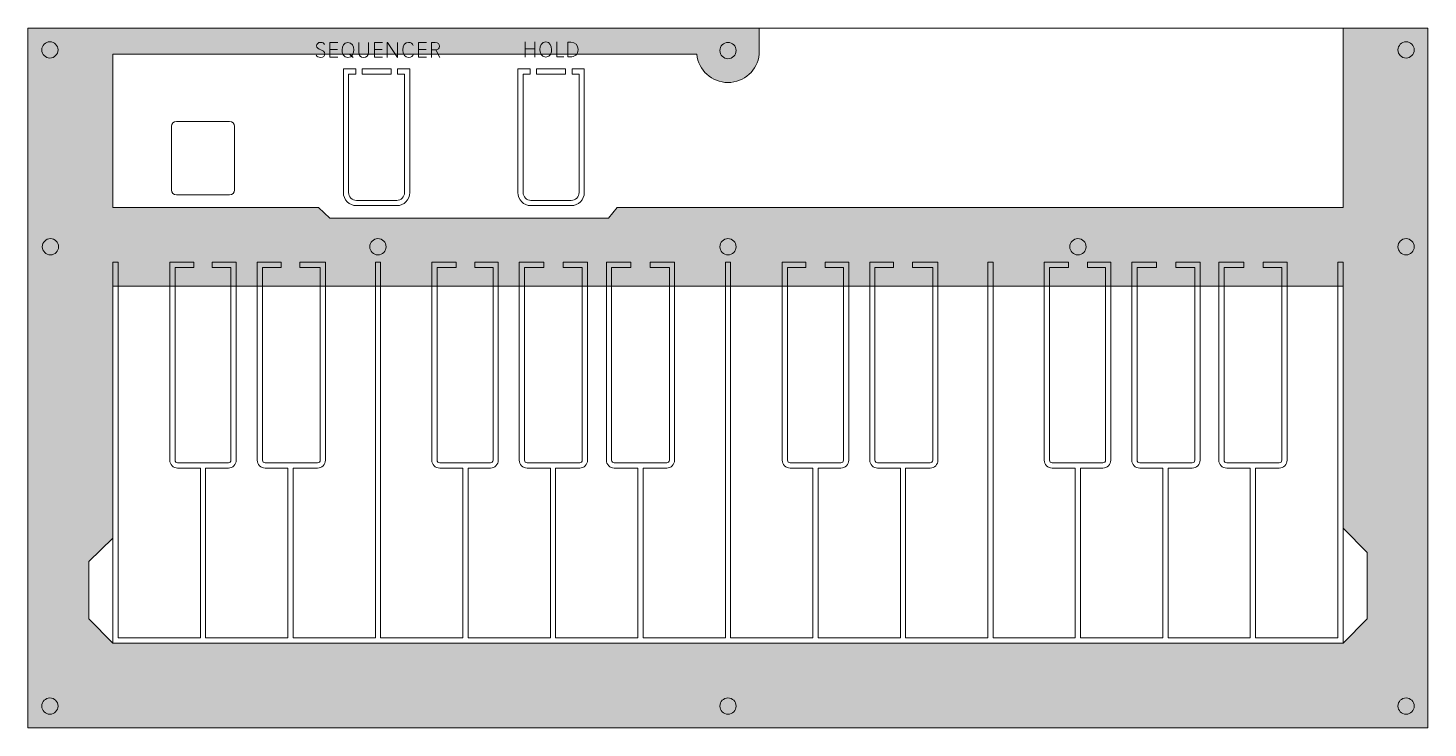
# Model space of a CAD drawing. Header units: millimetres. Extents: x 0 to 267, y 0 to 133.
import ezdxf

# ---------------------------------------------------------------- set-up
doc = ezdxf.new("R2010")
doc.units = ezdxf.units.MM
doc.header["$MEASUREMENT"] = 0
doc.layers.add('acrylic', color=7, linetype='Continuous', lineweight=0)
doc.layers.add('MDF', color=7, linetype='Continuous', lineweight=0)

msp = doc.modelspace()

# ---------------------------------------------------------------- hatches: boundary and pattern name
at = {"layer": 'MDF', "transparency": 33554687}
h = msp.add_hatch(color=4, dxfattribs=at)
h.dxf.hatch_style = 2
edge = h.paths.add_edge_path()
edge.add_spline(control_points=[(16.17, 16.17), (16.17, 16.17), (11.57, 20.76), (11.57, 20.76), (11.57, 20.76), (11.57, 31.69), (11.57, 31.69), (11.57, 31.69), (16.17, 36.14), (16.17, 36.14), (16.17, 36.14), (16.17, 34.92), (16.17, 34.92), (16.17, 34.92), (16.17, 84.16), (16.17, 84.16), (16.17, 84.16), (250.49, 84.16), (250.49, 84.16), (250.49, 84.16), (250.49, 38.05), (250.49, 38.05), (250.49, 38.05), (255.08, 33.45), (255.08, 33.45), (255.08, 33.45), (255.08, 20.76), (255.08, 20.76), (255.08, 20.76), (250.49, 16.17), (250.49, 16.17), (250.49, 16.17), (16.17, 16.17), (16.17, 16.17)], knot_values=[0, 0, 0, 0, 1, 1, 1, 2, 2, 2, 3, 3, 3, 4, 4, 4, 5, 5, 5, 6, 6, 6, 7, 7, 7, 8, 8, 8, 9, 9, 9, 10, 10, 10, 11, 11, 11, 11], degree=3, periodic=0)
edge = h.paths.add_edge_path()
edge.add_spline(control_points=[(250.49, 133.33), (250.49, 133.33), (250.49, 133.31), (250.49, 133.31), (250.49, 133.31), (250.49, 133.31), (250.49, 133.31), (250.49, 133.31), (250.49, 128.31), (250.49, 128.31), (250.49, 128.31), (250.49, 128.31), (250.49, 128.31), (250.49, 128.31), (250.49, 99.16), (250.49, 99.16), (250.49, 99.16), (112.24, 99.16), (112.24, 99.16), (112.24, 99.16), (110.58, 97.13), (110.58, 97.13), (110.58, 97.13), (57.51, 97.13), (57.51, 97.13), (57.51, 97.13), (55.35, 99.16), (55.35, 99.16), (55.35, 99.16), (16.17, 99.16), (16.17, 99.16), (16.17, 99.16), (16.17, 128.33), (16.17, 128.33), (16.17, 128.33), (127.39, 128.33), (127.39, 128.33), (127.68, 125.31), (130.23, 122.95), (133.33, 122.95), (136.42, 122.95), (138.97, 125.31), (139.26, 128.33), (139.26, 128.33), (139.27, 128.33), (139.27, 128.33), (139.27, 128.33), (139.27, 133.33), (139.27, 133.33), (139.27, 133.33), (16.17, 133.33), (16.17, 133.33), (16.17, 133.33), (0, 133.33), (0, 133.33), (0, 133.33), (0, 128.33), (0, 128.33), (0, 128.33), (0, 99.16), (0, 99.16), (0, 99.16), (0, 84.16), (0, 84.16), (0, 84.16), (0, 16.17), (0, 16.17), (0, 16.17), (0, 0), (0, 0), (0, 0), (266.66, 0), (266.66, 0), (266.66, 0), (266.66, 16.17), (266.66, 16.17), (266.66, 16.17), (266.66, 16.17), (266.66, 16.17), (266.66, 16.17), (266.66, 133.33), (266.66, 133.33), (266.66, 133.33), (250.49, 133.33), (250.49, 133.33)], knot_values=[0, 0, 0, 0, 1, 1, 1, 2, 2, 2, 3, 3, 3, 4, 4, 4, 5, 5, 5, 6, 6, 6, 7, 7, 7, 8, 8, 8, 9, 9, 9, 10, 10, 10, 11, 11, 11, 12, 12, 12, 13, 13, 13, 14, 14, 14, 15, 15, 15, 16, 16, 16, 17, 17, 17, 18, 18, 18, 19, 19, 19, 20, 20, 20, 21, 21, 21, 22, 22, 22, 23, 23, 23, 24, 24, 24, 25, 25, 25, 26, 26, 26, 27, 27, 27, 28, 28, 28, 28], degree=3, periodic=0)

# ---------------------------------------------------------------- linework, layer by layer
at = {"layer": 'acrylic', "color": 7, "lineweight": 15}
for p, q in [((94.71, 127.79), (94.71, 130.67)), ((96.52, 127.79), (96.52, 130.67)), ((57.51, 129.23), (58.96, 129.23)), ((61.95, 127.72), (61.23, 128.34)), ((65.98, 129.23), (67.43, 129.23)), ((74.39, 129.23), (75.84, 129.23)), ((76.85, 127.72), (76.85, 130.56)), ((78.45, 127.72), (77.7, 129.18)), ((94.71, 129.34), (96.52, 129.34)), ((102.8, 127.83), (102.8, 130.63))]:
    msp.add_line(p, q, dxfattribs=at)
at = {"layer": 'acrylic', "color": 7, "lineweight": 9}
for points in [[(266.66, 133.33), (0, 133.33), (0, 0), (266.66, 0)], [(69.19, 124.57), (63.62, 124.57), (63.62, 125.57), (69.19, 125.57)], [(102.41, 124.57), (96.84, 124.57), (96.84, 125.57), (102.41, 125.57)]]:
    msp.add_lwpolyline(points, close=True, dxfattribs=at)
at = {"layer": 'acrylic', "color": 7, "lineweight": 15}
for points in [[(102.08, 127.83), (100.73, 127.83), (100.73, 130.67)], [(59.04, 127.76), (57.51, 127.76), (57.51, 130.56), (59.04, 130.56)], [(67.51, 127.76), (65.98, 127.76), (65.98, 130.56), (67.51, 130.56)], [(68.44, 127.72), (68.44, 130.58), (68.45, 130.58), (70.37, 127.74), (70.38, 127.74), (70.38, 130.6)], [(75.91, 127.76), (74.39, 127.76), (74.39, 130.56), (75.91, 130.56)]]:
    msp.add_lwpolyline(points, dxfattribs=at)
at = {"layer": 'acrylic', "color": 7, "lineweight": 9}
for centre in [(4.17, 129.16), (262.49, 129.16), (133.33, 129.04), (4.28, 91.66), (66.66, 91.66), (133.33, 91.66), (199.99, 91.66), (262.49, 91.66), (4.17, 4.17), (133.33, 4.17), (262.49, 4.17)]:
    msp.add_circle(centre, 1.55, dxfattribs=at)
at = {"layer": 'acrylic', "color": 7, "lineweight": 15}
for points, knots in [([(98.62, 130.67), (97.82, 130.67), (97.51, 129.91), (97.51, 129.23), (97.51, 128.67), (97.73, 127.79), (98.62, 127.79), (99.52, 127.79), (99.74, 128.67), (99.74, 129.23), (99.74, 129.91), (99.43, 130.67), (98.63, 130.67)], [0, 0, 0, 0, 1, 1, 1, 2, 2, 2, 3, 3, 3, 4, 4, 4, 4]), ([(54.92, 128.18), (55.04, 127.9), (55.34, 127.72), (55.73, 127.72), (56.23, 127.72), (56.53, 128.04), (56.53, 128.41), (56.53, 129.26), (54.98, 129.14), (54.98, 129.95), (54.98, 130.28), (55.24, 130.6), (55.76, 130.6), (56.12, 130.6), (56.35, 130.44), (56.45, 130.22)], [0, 0, 0, 0, 1, 1, 1, 2, 2, 2, 3, 3, 3, 4, 4, 4, 5, 5, 5, 5]), ([(60.93, 130.6), (60.13, 130.6), (59.82, 129.84), (59.82, 129.17), (59.82, 128.6), (60.04, 127.72), (60.93, 127.72), (61.83, 127.72), (62.05, 128.6), (62.05, 129.17), (62.05, 129.84), (61.74, 130.6), (60.94, 130.6)], [0, 0, 0, 0, 1, 1, 1, 2, 2, 2, 3, 3, 3, 4, 4, 4, 4]), ([(63, 130.6), (63, 130.6), (63, 128.76), (63, 128.76), (63, 128.09), (63.37, 127.72), (63.92, 127.72), (64.49, 127.72), (64.84, 128.09), (64.84, 128.76), (64.84, 128.76), (64.84, 130.6), (64.84, 130.6)], [0, 0, 0, 0, 1, 1, 1, 2, 2, 2, 3, 3, 3, 4, 4, 4, 4]), ([(73.37, 130), (73.22, 130.39), (72.92, 130.6), (72.49, 130.6), (71.77, 130.6), (71.38, 130.03), (71.38, 129.17), (71.38, 128.22), (71.86, 127.72), (72.49, 127.72), (72.99, 127.72), (73.31, 128.02), (73.43, 128.37)], [0, 0, 0, 0, 1, 1, 1, 2, 2, 2, 3, 3, 3, 4, 4, 4, 4]), ([(76.85, 129.18), (76.85, 129.18), (77.63, 129.18), (77.63, 129.18), (78.04, 129.18), (78.39, 129.43), (78.39, 129.87), (78.39, 130.24), (78.14, 130.56), (77.58, 130.56), (77.58, 130.56), (76.85, 130.56), (76.85, 130.56)], [0, 0, 0, 0, 1, 1, 1, 2, 2, 2, 3, 3, 3, 4, 4, 4, 4]), ([(102.8, 127.83), (102.8, 127.83), (103.31, 127.83), (103.31, 127.83), (104.07, 127.83), (104.77, 128.23), (104.78, 129.22), (104.78, 130.09), (104.25, 130.63), (103.42, 130.63), (103.42, 130.63), (102.8, 130.63), (102.8, 130.63)], [0, 0, 0, 0, 1, 1, 1, 2, 2, 2, 3, 3, 3, 4, 4, 4, 4])]:
    msp.add_open_spline(points, degree=3, knots=knots, dxfattribs=at)
at = {"layer": 'acrylic', "color": 7, "lineweight": 9}
for points, knots in [([(70.23, 99.5), (70.23, 99.5), (62.57, 99.5), (62.57, 99.5), (61.19, 99.5), (60.07, 100.62), (60.07, 102), (60.07, 102), (60.07, 125.57), (60.07, 125.57), (60.07, 125.57), (62.45, 125.57), (62.45, 125.57), (62.45, 125.57), (62.45, 124.57), (62.45, 124.57), (62.45, 124.57), (61.07, 124.57), (61.07, 124.57), (61.07, 124.57), (61.07, 102), (61.07, 102), (61.07, 101.17), (61.74, 100.5), (62.57, 100.5), (62.57, 100.5), (70.23, 100.5), (70.23, 100.5), (71.06, 100.5), (71.73, 101.17), (71.73, 102), (71.73, 102), (71.73, 124.57), (71.73, 124.57), (71.73, 124.57), (70.41, 124.57), (70.41, 124.57), (70.41, 124.57), (70.41, 125.57), (70.41, 125.57), (70.41, 125.57), (72.73, 125.57), (72.73, 125.57), (72.73, 125.57), (72.73, 102), (72.73, 102), (72.73, 100.62), (71.61, 99.5), (70.23, 99.5)], [0, 0, 0, 0, 1, 1, 1, 2, 2, 2, 3, 3, 3, 4, 4, 4, 5, 5, 5, 6, 6, 6, 7, 7, 7, 8, 8, 8, 9, 9, 9, 10, 10, 10, 11, 11, 11, 12, 12, 12, 13, 13, 13, 14, 14, 14, 15, 15, 15, 16, 16, 16, 16]), ([(103.46, 99.5), (103.46, 99.5), (95.8, 99.5), (95.8, 99.5), (94.42, 99.5), (93.3, 100.62), (93.3, 102), (93.3, 102), (93.3, 125.57), (93.3, 125.57), (93.3, 125.57), (95.68, 125.57), (95.68, 125.57), (95.68, 125.57), (95.68, 124.57), (95.68, 124.57), (95.68, 124.57), (94.3, 124.57), (94.3, 124.57), (94.3, 124.57), (94.3, 102), (94.3, 102), (94.3, 101.17), (94.97, 100.5), (95.8, 100.5), (95.8, 100.5), (103.46, 100.5), (103.46, 100.5), (104.29, 100.5), (104.96, 101.17), (104.96, 102), (104.96, 102), (104.96, 124.57), (104.96, 124.57), (104.96, 124.57), (103.64, 124.57), (103.64, 124.57), (103.64, 124.57), (103.64, 125.57), (103.64, 125.57), (103.64, 125.57), (105.96, 125.57), (105.96, 125.57), (105.96, 125.57), (105.96, 102), (105.96, 102), (105.96, 100.62), (104.84, 99.5), (103.46, 99.5)], [0, 0, 0, 0, 1, 1, 1, 2, 2, 2, 3, 3, 3, 4, 4, 4, 5, 5, 5, 6, 6, 6, 7, 7, 7, 8, 8, 8, 9, 9, 9, 10, 10, 10, 11, 11, 11, 12, 12, 12, 13, 13, 13, 14, 14, 14, 15, 15, 15, 16, 16, 16, 16]), ([(38.41, 101.54), (38.41, 101.54), (28.26, 101.54), (28.26, 101.54), (27.75, 101.54), (27.33, 101.96), (27.33, 102.47), (27.33, 102.47), (27.33, 114.61), (27.33, 114.61), (27.33, 115.12), (27.75, 115.54), (28.26, 115.54), (28.26, 115.54), (38.41, 115.54), (38.41, 115.54), (38.92, 115.54), (39.33, 115.12), (39.33, 114.61), (39.33, 114.61), (39.33, 102.47), (39.33, 102.47), (39.33, 101.96), (38.92, 101.54), (38.41, 101.54)], [0, 0, 0, 0, 1, 1, 1, 2, 2, 2, 3, 3, 3, 4, 4, 4, 5, 5, 5, 6, 6, 6, 7, 7, 7, 8, 8, 8, 8]), ([(249.49, 88.73), (249.49, 88.73), (249.49, 17.17), (249.49, 17.17), (249.49, 17.17), (233.82, 17.17), (233.82, 17.17), (233.82, 17.17), (233.82, 49.5), (233.82, 49.5), (233.82, 49.5), (238.32, 49.5), (238.32, 49.5), (239.15, 49.5), (239.82, 50.17), (239.82, 51), (239.82, 51), (239.82, 88.73), (239.82, 88.73), (239.82, 88.73), (238.82, 88.73), (238.82, 88.73), (238.82, 88.73), (238.82, 88.73), (238.82, 88.73), (238.82, 88.73), (235.27, 88.73), (235.27, 88.73), (235.27, 88.73), (235.27, 87.73), (235.27, 87.73), (235.27, 87.73), (238.82, 87.73), (238.82, 87.73), (238.82, 87.73), (238.82, 51), (238.82, 51), (238.82, 50.72), (238.6, 50.5), (238.32, 50.5), (238.32, 50.5), (233.32, 50.5), (233.32, 50.5), (233.32, 50.5), (228.32, 50.5), (228.32, 50.5), (228.05, 50.5), (227.82, 50.72), (227.82, 51), (227.82, 51), (227.82, 87.73), (227.82, 87.73), (227.82, 87.73), (231.6, 87.73), (231.6, 87.73), (231.6, 87.73), (231.6, 88.73), (231.6, 88.73), (231.6, 88.73), (227.82, 88.73), (227.82, 88.73), (227.82, 88.73), (227.82, 88.73), (227.82, 88.73), (227.82, 88.73), (226.82, 88.73), (226.82, 88.73), (226.82, 88.73), (226.82, 51), (226.82, 51), (226.82, 50.17), (227.5, 49.5), (228.32, 49.5), (228.32, 49.5), (232.82, 49.5), (232.82, 49.5), (232.82, 49.5), (232.82, 17.17), (232.82, 17.17), (232.82, 17.17), (217.16, 17.17), (217.16, 17.17), (217.16, 17.17), (217.16, 49.5), (217.16, 49.5), (217.16, 49.5), (221.75, 49.5), (221.75, 49.5), (222.57, 49.5), (223.25, 50.17), (223.25, 51), (223.25, 51), (223.25, 88.73), (223.25, 88.73), (223.25, 88.73), (222.25, 88.73), (222.25, 88.73), (222.25, 88.73), (222.25, 88.73), (222.25, 88.73), (222.25, 88.73), (218.61, 88.73), (218.61, 88.73), (218.61, 88.73), (218.61, 87.73), (218.61, 87.73), (218.61, 87.73), (222.25, 87.73), (222.25, 87.73), (222.25, 87.73), (222.25, 51), (222.25, 51), (222.25, 50.72), (222.02, 50.5), (221.75, 50.5), (221.75, 50.5), (216.66, 50.5), (216.66, 50.5), (216.66, 50.5), (211.75, 50.5), (211.75, 50.5), (211.47, 50.5), (211.25, 50.72), (211.25, 51), (211.25, 51), (211.25, 87.73), (211.25, 87.73), (211.25, 87.73), (214.94, 87.73), (214.94, 87.73), (214.94, 87.73), (214.94, 88.73), (214.94, 88.73), (214.94, 88.73), (211.25, 88.73), (211.25, 88.73), (211.25, 88.73), (211.25, 88.73), (211.25, 88.73), (211.25, 88.73), (210.25, 88.73), (210.25, 88.73), (210.25, 88.73), (210.25, 51), (210.25, 51), (210.25, 50.17), (210.92, 49.5), (211.75, 49.5), (211.75, 49.5), (216.16, 49.5), (216.16, 49.5), (216.16, 49.5), (216.16, 17.17), (216.16, 17.17), (216.16, 17.17), (200.49, 17.17), (200.49, 17.17), (200.49, 17.17), (200.49, 49.5), (200.49, 49.5), (200.49, 49.5), (204.75, 49.5), (204.75, 49.5), (205.57, 49.5), (206.25, 50.17), (206.25, 51), (206.25, 51), (206.25, 88.73), (206.25, 88.73), (206.25, 88.73), (205.25, 88.73), (205.25, 88.73), (205.25, 88.73), (205.25, 88.73), (205.25, 88.73), (205.25, 88.73), (201.83, 88.73), (201.83, 88.73), (201.83, 88.73), (201.83, 87.73), (201.83, 87.73), (201.83, 87.73), (205.25, 87.73), (205.25, 87.73), (205.25, 87.73), (205.25, 51), (205.25, 51), (205.25, 50.72), (205.02, 50.5), (204.75, 50.5), (204.75, 50.5), (199.99, 50.5), (199.99, 50.5), (199.99, 50.5), (195.08, 50.5), (195.08, 50.5), (194.8, 50.5), (194.58, 50.72), (194.58, 51), (194.58, 51), (194.58, 87.73), (194.58, 87.73), (194.58, 87.73), (198.16, 87.73), (198.16, 87.73), (198.16, 87.73), (198.16, 88.73), (198.16, 88.73), (198.16, 88.73), (194.58, 88.73), (194.58, 88.73), (194.58, 88.73), (194.58, 88.73), (194.58, 88.73), (194.58, 88.73), (193.58, 88.73), (193.58, 88.73), (193.58, 88.73), (193.58, 51), (193.58, 51), (193.58, 50.17), (194.25, 49.5), (195.08, 49.5), (195.08, 49.5), (199.49, 49.5), (199.49, 49.5), (199.49, 49.5), (199.49, 17.17), (199.49, 17.17), (199.49, 17.17), (183.83, 17.17), (183.83, 17.17), (183.83, 17.17), (183.83, 88.73), (183.83, 88.73), (183.83, 88.73), (182.83, 88.73), (182.83, 88.73), (182.83, 88.73), (182.83, 17.17), (182.83, 17.17), (182.83, 17.17), (167.16, 17.17), (167.16, 17.17), (167.16, 17.17), (167.16, 49.5), (167.16, 49.5), (167.16, 49.5), (171.83, 49.5), (171.83, 49.5), (172.65, 49.5), (173.33, 50.17), (173.33, 51), (173.33, 51), (173.33, 88.73), (173.33, 88.73), (173.33, 88.73), (172.33, 88.73), (172.33, 88.73), (172.33, 88.73), (172.33, 88.73), (172.33, 88.73), (172.33, 88.73), (168.5, 88.73), (168.5, 88.73), (168.5, 88.73), (168.5, 87.73), (168.5, 87.73), (168.5, 87.73), (172.33, 87.73), (172.33, 87.73), (172.33, 87.73), (172.33, 51), (172.33, 51), (172.33, 50.72), (172.1, 50.5), (171.83, 50.5), (171.83, 50.5), (166.66, 50.5), (166.66, 50.5), (166.66, 50.5), (161.83, 50.5), (161.83, 50.5), (161.55, 50.5), (161.33, 50.72), (161.33, 51), (161.33, 51), (161.33, 87.73), (161.33, 87.73), (161.33, 87.73), (164.83, 87.73), (164.83, 87.73), (164.83, 87.73), (164.83, 88.73), (164.83, 88.73), (164.83, 88.73), (161.33, 88.73), (161.33, 88.73), (161.33, 88.73), (161.33, 88.73), (161.33, 88.73), (161.33, 88.73), (160.33, 88.73), (160.33, 88.73), (160.33, 88.73), (160.33, 51), (160.33, 51), (160.33, 50.17), (161, 49.5), (161.83, 49.5), (161.83, 49.5), (166.16, 49.5), (166.16, 49.5), (166.16, 49.5), (166.16, 17.17), (166.16, 17.17), (166.16, 17.17), (150.49, 17.17), (150.49, 17.17), (150.49, 17.17), (150.49, 49.5), (150.49, 49.5), (150.49, 49.5), (154.83, 49.5), (154.83, 49.5), (155.65, 49.5), (156.33, 50.17), (156.33, 51), (156.33, 51), (156.33, 87.73), (156.33, 87.73), (156.33, 87.73), (156.33, 88.73), (156.33, 88.73), (156.33, 88.73), (156.33, 88.73), (156.33, 88.73), (156.33, 88.73), (155.33, 88.73), (155.33, 88.73), (155.33, 88.73), (155.33, 88.73), (155.33, 88.73), (155.33, 88.73), (151.83, 88.73), (151.83, 88.73), (151.83, 88.73), (151.83, 87.73), (151.83, 87.73), (151.83, 87.73), (155.33, 87.73), (155.33, 87.73), (155.33, 87.73), (155.33, 51), (155.33, 51), (155.33, 50.72), (155.1, 50.5), (154.83, 50.5), (154.83, 50.5), (149.99, 50.5), (149.99, 50.5), (149.99, 50.5), (145.16, 50.5), (145.16, 50.5), (144.89, 50.5), (144.66, 50.72), (144.66, 51), (144.66, 51), (144.66, 87.73), (144.66, 87.73), (144.66, 87.73), (148.16, 87.73), (148.16, 87.73), (148.16, 87.73), (148.16, 88.73), (148.16, 88.73), (148.16, 88.73), (144.66, 88.73), (144.66, 88.73), (144.66, 88.73), (143.66, 88.73), (143.66, 88.73), (143.66, 88.73), (143.66, 87.73), (143.66, 87.73), (143.66, 87.73), (143.66, 51), (143.66, 51), (143.66, 50.17), (144.33, 49.5), (145.16, 49.5), (145.16, 49.5), (149.49, 49.5), (149.49, 49.5), (149.49, 49.5), (149.49, 17.17), (149.49, 17.17), (149.49, 17.17), (133.83, 17.17), (133.83, 17.17), (133.83, 17.17), (133.83, 88.73), (133.83, 88.73), (133.83, 88.73), (132.83, 88.73), (132.83, 88.73), (132.83, 88.73), (132.83, 17.17), (132.83, 17.17), (132.83, 17.17), (117.16, 17.17), (117.16, 17.17), (117.16, 17.17), (117.16, 49.5), (117.16, 49.5), (117.16, 49.5), (121.66, 49.5), (121.66, 49.5), (122.49, 49.5), (123.16, 50.17), (123.16, 51), (123.16, 51), (123.16, 88.73), (123.16, 88.73), (123.16, 88.73), (123.16, 88.73), (123.16, 88.73), (123.16, 88.73), (122.16, 88.73), (122.16, 88.73), (122.16, 88.73), (118.5, 88.73), (118.5, 88.73), (118.5, 88.73), (118.5, 87.73), (118.5, 87.73), (118.5, 87.73), (122.16, 87.73), (122.16, 87.73), (122.16, 87.73), (122.16, 51), (122.16, 51), (122.16, 50.72), (121.94, 50.5), (121.66, 50.5), (121.66, 50.5), (116.66, 50.5), (116.66, 50.5), (116.66, 50.5), (111.66, 50.5), (111.66, 50.5), (111.39, 50.5), (111.16, 50.72), (111.16, 51), (111.16, 51), (111.16, 87.73), (111.16, 87.73), (111.16, 87.73), (114.83, 87.73), (114.83, 87.73), (114.83, 87.73), (114.83, 88.73), (114.83, 88.73), (114.83, 88.73), (111.16, 88.73), (111.16, 88.73), (111.16, 88.73), (110.17, 88.73), (110.17, 88.73), (110.17, 88.73), (110.16, 88.73), (110.16, 88.73), (110.16, 88.73), (110.16, 51), (110.16, 51), (110.16, 50.17), (110.84, 49.5), (111.66, 49.5), (111.66, 49.5), (116.16, 49.5), (116.16, 49.5), (116.16, 49.5), (116.16, 17.17), (116.16, 17.17), (116.16, 17.17), (100.5, 17.17), (100.5, 17.17), (100.5, 17.17), (100.5, 49.5), (100.5, 49.5), (100.5, 49.5), (105.08, 49.5), (105.08, 49.5), (105.91, 49.5), (106.58, 50.17), (106.58, 51), (106.58, 51), (106.58, 88.73), (106.58, 88.73), (106.58, 88.73), (106.58, 88.73), (106.58, 88.73), (106.58, 88.73), (105.58, 88.73), (105.58, 88.73), (105.58, 88.73), (101.92, 88.73), (101.92, 88.73), (101.92, 88.73), (101.92, 87.73), (101.92, 87.73), (101.92, 87.73), (105.58, 87.73), (105.58, 87.73), (105.58, 87.73), (105.58, 51), (105.58, 51), (105.58, 50.72), (105.36, 50.5), (105.08, 50.5), (105.08, 50.5), (100, 50.5), (100, 50.5), (100, 50.5), (95.08, 50.5), (95.08, 50.5), (94.81, 50.5), (94.58, 50.72), (94.58, 51), (94.58, 51), (94.58, 87.73), (94.58, 87.73), (94.58, 87.73), (98.25, 87.73), (98.25, 87.73), (98.25, 87.73), (98.25, 88.73), (98.25, 88.73), (98.25, 88.73), (94.58, 88.73), (94.58, 88.73), (94.58, 88.73), (93.58, 88.73), (93.58, 88.73), (93.58, 88.73), (93.58, 87.73), (93.58, 87.73), (93.58, 87.73), (93.58, 51), (93.58, 51), (93.58, 50.17), (94.26, 49.5), (95.08, 49.5), (95.08, 49.5), (99.5, 49.5), (99.5, 49.5), (99.5, 49.5), (99.5, 17.17), (99.5, 17.17), (99.5, 17.17), (83.83, 17.17), (83.83, 17.17), (83.83, 17.17), (83.83, 49.5), (83.83, 49.5), (83.83, 49.5), (88.08, 49.5), (88.08, 49.5), (88.91, 49.5), (89.58, 50.17), (89.58, 51), (89.58, 51), (89.58, 88.73), (89.58, 88.73), (89.58, 88.73), (89.08, 88.73), (89.08, 88.73), (89.08, 88.73), (89.08, 88.73), (89.08, 88.73), (89.08, 88.73), (85.08, 88.73), (85.08, 88.73), (85.08, 88.73), (85.08, 87.73), (85.08, 87.73), (85.08, 87.73), (88.58, 87.73), (88.58, 87.73), (88.58, 87.73), (88.58, 51), (88.58, 51), (88.58, 50.72), (88.36, 50.5), (88.08, 50.5), (88.08, 50.5), (83.33, 50.5), (83.33, 50.5), (83.33, 50.5), (78.42, 50.5), (78.42, 50.5), (78.14, 50.5), (77.92, 50.72), (77.92, 51), (77.92, 51), (77.92, 87.73), (77.92, 87.73), (77.92, 87.73), (81.58, 87.73), (81.58, 87.73), (81.58, 87.73), (81.58, 88.73), (81.58, 88.73), (81.58, 88.73), (77.42, 88.73), (77.42, 88.73), (77.42, 88.73), (77.42, 88.73), (77.42, 88.73), (77.42, 88.73), (76.92, 88.73), (76.92, 88.73), (76.92, 88.73), (76.92, 51), (76.92, 51), (76.92, 50.17), (77.59, 49.5), (78.42, 49.5), (78.42, 49.5), (82.83, 49.5), (82.83, 49.5), (82.83, 49.5), (82.83, 17.17), (82.83, 17.17), (82.83, 17.17), (67.16, 17.17), (67.16, 17.17), (67.16, 17.17), (67.16, 88.73), (67.16, 88.73), (67.16, 88.73), (66.16, 88.73), (66.16, 88.73), (66.16, 88.73), (66.16, 17.17), (66.16, 17.17), (66.16, 17.17), (50.5, 17.17), (50.5, 17.17), (50.5, 17.17), (50.5, 49.5), (50.5, 49.5), (50.5, 49.5), (55.16, 49.5), (55.16, 49.5), (55.99, 49.5), (56.66, 50.17), (56.66, 51), (56.66, 51), (56.66, 88.73), (56.66, 88.73), (56.66, 88.73), (56.33, 88.73), (56.33, 88.73), (56.33, 88.73), (56.33, 88.73), (56.33, 88.73), (56.33, 88.73), (51.75, 88.73), (51.75, 88.73), (51.75, 88.73), (51.75, 87.73), (51.75, 87.73), (51.75, 87.73), (55.66, 87.73), (55.66, 87.73), (55.66, 87.73), (55.66, 51), (55.66, 51), (55.66, 50.72), (55.44, 50.5), (55.16, 50.5), (55.16, 50.5), (50, 50.5), (50, 50.5), (50, 50.5), (45.17, 50.5), (45.17, 50.5), (44.89, 50.5), (44.66, 50.72), (44.66, 51), (44.66, 51), (44.66, 87.73), (44.66, 87.73), (44.66, 87.73), (48.25, 87.73), (48.25, 87.73), (48.25, 87.73), (48.25, 88.73), (48.25, 88.73), (48.25, 88.73), (44.17, 88.73), (44.17, 88.73), (44.17, 88.73), (44.17, 88.73), (44.17, 88.73), (44.17, 88.73), (43.66, 88.73), (43.66, 88.73), (43.66, 88.73), (43.66, 51), (43.66, 51), (43.66, 50.17), (44.34, 49.5), (45.17, 49.5), (45.17, 49.5), (49.5, 49.5), (49.5, 49.5), (49.5, 49.5), (49.5, 17.17), (49.5, 17.17), (49.5, 17.17), (33.83, 17.17), (33.83, 17.17), (33.83, 17.17), (33.83, 49.5), (33.83, 49.5), (33.83, 49.5), (38.16, 49.5), (38.16, 49.5), (38.99, 49.5), (39.67, 50.17), (39.67, 51), (39.67, 51), (39.67, 88.73), (39.67, 88.73), (39.67, 88.73), (39.16, 88.73), (39.16, 88.73), (39.16, 88.73), (39.16, 88.73), (39.16, 88.73), (39.16, 88.73), (35.08, 88.73), (35.08, 88.73), (35.08, 88.73), (35.08, 87.73), (35.08, 87.73), (35.08, 87.73), (38.66, 87.73), (38.66, 87.73), (38.66, 87.73), (38.66, 51), (38.66, 51), (38.66, 50.72), (38.44, 50.5), (38.16, 50.5), (38.16, 50.5), (33.33, 50.5), (33.33, 50.5), (33.33, 50.5), (28.5, 50.5), (28.5, 50.5), (28.22, 50.5), (28, 50.72), (28, 51), (28, 51), (28, 87.73), (28, 87.73), (28, 87.73), (31.58, 87.73), (31.58, 87.73), (31.58, 87.73), (31.58, 88.73), (31.58, 88.73), (31.58, 88.73), (27.5, 88.73), (27.5, 88.73), (27.5, 88.73), (27.5, 88.73), (27.5, 88.73), (27.5, 88.73), (27, 88.73), (27, 88.73), (27, 88.73), (27, 51), (27, 51), (27, 50.17), (27.67, 49.5), (28.5, 49.5), (28.5, 49.5), (32.83, 49.5), (32.83, 49.5), (32.83, 49.5), (32.83, 17.17), (32.83, 17.17), (32.83, 17.17), (17.17, 17.17), (17.17, 17.17), (17.17, 17.17), (17.17, 88.73), (17.17, 88.73), (17.17, 88.73), (16.17, 88.73), (16.17, 88.73), (16.17, 88.73), (16.17, 16.17), (16.17, 16.17), (16.17, 16.17), (33.33, 16.17), (33.33, 16.17), (33.33, 16.17), (50, 16.17), (50, 16.17), (50, 16.17), (66.66, 16.17), (66.66, 16.17), (66.66, 16.17), (83.33, 16.17), (83.33, 16.17), (83.33, 16.17), (100, 16.17), (100, 16.17), (100, 16.17), (116.66, 16.17), (116.66, 16.17), (116.66, 16.17), (132.83, 16.17), (132.83, 16.17), (132.83, 16.17), (133.83, 16.17), (133.83, 16.17), (133.83, 16.17), (149.99, 16.17), (149.99, 16.17), (149.99, 16.17), (166.66, 16.17), (166.66, 16.17), (166.66, 16.17), (183.33, 16.17), (183.33, 16.17), (183.33, 16.17), (199.99, 16.17), (199.99, 16.17), (199.99, 16.17), (216.66, 16.17), (216.66, 16.17), (216.66, 16.17), (233.32, 16.17), (233.32, 16.17), (233.32, 16.17), (250.49, 16.17), (250.49, 16.17), (250.49, 16.17), (250.49, 88.73), (250.49, 88.73), (250.49, 88.73), (249.49, 88.73), (249.49, 88.73)], [0, 0, 0, 0, 1, 1, 1, 2, 2, 2, 3, 3, 3, 4, 4, 4, 5, 5, 5, 6, 6, 6, 7, 7, 7, 8, 8, 8, 9, 9, 9, 10, 10, 10, 11, 11, 11, 12, 12, 12, 13, 13, 13, 14, 14, 14, 15, 15, 15, 16, 16, 16, 17, 17, 17, 18, 18, 18, 19, 19, 19, 20, 20, 20, 21, 21, 21, 22, 22, 22, 23, 23, 23, 24, 24, 24, 25, 25, 25, 26, 26, 26, 27, 27, 27, 28, 28, 28, 29, 29, 29, 30, 30, 30, 31, 31, 31, 32, 32, 32, 33, 33, 33, 34, 34, 34, 35, 35, 35, 36, 36, 36, 37, 37, 37, 38, 38, 38, 39, 39, 39, 40, 40, 40, 41, 41, 41, 42, 42, 42, 43, 43, 43, 44, 44, 44, 45, 45, 45, 46, 46, 46, 47, 47, 47, 48, 48, 48, 49, 49, 49, 50, 50, 50, 51, 51, 51, 52, 52, 52, 53, 53, 53, 54, 54, 54, 55, 55, 55, 56, 56, 56, 57, 57, 57, 58, 58, 58, 59, 59, 59, 60, 60, 60, 61, 61, 61, 62, 62, 62, 63, 63, 63, 64, 64, 64, 65, 65, 65, 66, 66, 66, 67, 67, 67, 68, 68, 68, 69, 69, 69, 70, 70, 70, 71, 71, 71, 72, 72, 72, 73, 73, 73, 74, 74, 74, 75, 75, 75, 76, 76, 76, 77, 77, 77, 78, 78, 78, 79, 79, 79, 80, 80, 80, 81, 81, 81, 82, 82, 82, 83, 83, 83, 84, 84, 84, 85, 85, 85, 86, 86, 86, 87, 87, 87, 88, 88, 88, 89, 89, 89, 90, 90, 90, 91, 91, 91, 92, 92, 92, 93, 93, 93, 94, 94, 94, 95, 95, 95, 96, 96, 96, 97, 97, 97, 98, 98, 98, 99, 99, 99, 100, 100, 100, 101, 101, 101, 102, 102, 102, 103, 103, 103, 104, 104, 104, 105, 105, 105, 106, 106, 106, 107, 107, 107, 108, 108, 108, 109, 109, 109, 110, 110, 110, 111, 111, 111, 112, 112, 112, 113, 113, 113, 114, 114, 114, 115, 115, 115, 116, 116, 116, 117, 117, 117, 118, 118, 118, 119, 119, 119, 120, 120, 120, 121, 121, 121, 122, 122, 122, 123, 123, 123, 124, 124, 124, 125, 125, 125, 126, 126, 126, 127, 127, 127, 128, 128, 128, 129, 129, 129, 130, 130, 130, 131, 131, 131, 132, 132, 132, 133, 133, 133, 134, 134, 134, 135, 135, 135, 136, 136, 136, 137, 137, 137, 138, 138, 138, 139, 139, 139, 140, 140, 140, 141, 141, 141, 142, 142, 142, 143, 143, 143, 144, 144, 144, 145, 145, 145, 146, 146, 146, 147, 147, 147, 148, 148, 148, 149, 149, 149, 150, 150, 150, 151, 151, 151, 152, 152, 152, 153, 153, 153, 154, 154, 154, 155, 155, 155, 156, 156, 156, 157, 157, 157, 158, 158, 158, 159, 159, 159, 160, 160, 160, 161, 161, 161, 162, 162, 162, 163, 163, 163, 164, 164, 164, 165, 165, 165, 166, 166, 166, 167, 167, 167, 168, 168, 168, 169, 169, 169, 170, 170, 170, 171, 171, 171, 172, 172, 172, 173, 173, 173, 174, 174, 174, 175, 175, 175, 176, 176, 176, 177, 177, 177, 178, 178, 178, 179, 179, 179, 180, 180, 180, 181, 181, 181, 182, 182, 182, 183, 183, 183, 184, 184, 184, 185, 185, 185, 186, 186, 186, 187, 187, 187, 188, 188, 188, 189, 189, 189, 190, 190, 190, 191, 191, 191, 192, 192, 192, 193, 193, 193, 194, 194, 194, 195, 195, 195, 196, 196, 196, 197, 197, 197, 198, 198, 198, 199, 199, 199, 200, 200, 200, 201, 201, 201, 202, 202, 202, 203, 203, 203, 204, 204, 204, 205, 205, 205, 206, 206, 206, 207, 207, 207, 208, 208, 208, 209, 209, 209, 210, 210, 210, 211, 211, 211, 212, 212, 212, 213, 213, 213, 214, 214, 214, 215, 215, 215, 216, 216, 216, 217, 217, 217, 218, 218, 218, 219, 219, 219, 220, 220, 220, 221, 221, 221, 222, 222, 222, 223, 223, 223, 224, 224, 224, 225, 225, 225, 226, 226, 226, 227, 227, 227, 228, 228, 228, 229, 229, 229, 230, 230, 230, 231, 231, 231, 232, 232, 232, 233, 233, 233, 234, 234, 234, 235, 235, 235, 236, 236, 236, 237, 237, 237, 238, 238, 238, 239, 239, 239, 240, 240, 240, 241, 241, 241, 242, 242, 242, 243, 243, 243, 244, 244, 244, 245, 245, 245, 246, 246, 246, 247, 247, 247, 248, 248, 248, 249, 249, 249, 250, 250, 250, 251, 251, 251, 252, 252, 252, 253, 253, 253, 254, 254, 254, 255, 255, 255, 256, 256, 256, 257, 257, 257, 258, 258, 258, 259, 259, 259, 260, 260, 260, 261, 261, 261, 262, 262, 262, 263, 263, 263, 264, 264, 264, 265, 265, 265, 266, 266, 266, 267, 267, 267, 268, 268, 268, 269, 269, 269, 270, 270, 270, 271, 271, 271, 272, 272, 272, 273, 273, 273, 274, 274, 274, 275, 275, 275, 276, 276, 276, 277, 277, 277, 278, 278, 278, 279, 279, 279, 280, 280, 280, 281, 281, 281, 282, 282, 282, 283, 283, 283, 284, 284, 284, 285, 285, 285, 286, 286, 286, 286])]:
    msp.add_open_spline(points, degree=3, knots=knots, dxfattribs=at)
at = {"layer": 'MDF'}
for points, knots in [([(250.49, 133.33), (250.49, 133.33), (250.49, 133.31), (250.49, 133.31), (250.49, 133.31), (250.49, 133.31), (250.49, 133.31), (250.49, 133.31), (250.49, 128.31), (250.49, 128.31), (250.49, 128.31), (250.49, 128.31), (250.49, 128.31), (250.49, 128.31), (250.49, 99.16), (250.49, 99.16), (250.49, 99.16), (112.24, 99.16), (112.24, 99.16), (112.24, 99.16), (110.58, 97.13), (110.58, 97.13), (110.58, 97.13), (57.51, 97.13), (57.51, 97.13), (57.51, 97.13), (55.35, 99.16), (55.35, 99.16), (55.35, 99.16), (16.17, 99.16), (16.17, 99.16), (16.17, 99.16), (16.17, 128.33), (16.17, 128.33), (16.17, 128.33), (127.39, 128.33), (127.39, 128.33), (127.68, 125.31), (130.23, 122.95), (133.33, 122.95), (136.42, 122.95), (138.97, 125.31), (139.26, 128.33), (139.26, 128.33), (139.27, 128.33), (139.27, 128.33), (139.27, 128.33), (139.27, 133.33), (139.27, 133.33), (139.27, 133.33), (16.17, 133.33), (16.17, 133.33), (16.17, 133.33), (0, 133.33), (0, 133.33), (0, 133.33), (0, 128.33), (0, 128.33), (0, 128.33), (0, 99.16), (0, 99.16), (0, 99.16), (0, 84.16), (0, 84.16), (0, 84.16), (0, 16.17), (0, 16.17), (0, 16.17), (0, 0), (0, 0), (0, 0), (266.66, 0), (266.66, 0), (266.66, 0), (266.66, 16.17), (266.66, 16.17), (266.66, 16.17), (266.66, 16.17), (266.66, 16.17), (266.66, 16.17), (266.66, 133.33), (266.66, 133.33), (266.66, 133.33), (250.49, 133.33), (250.49, 133.33)], [0, 0, 0, 0, 1, 1, 1, 2, 2, 2, 3, 3, 3, 4, 4, 4, 5, 5, 5, 6, 6, 6, 7, 7, 7, 8, 8, 8, 9, 9, 9, 10, 10, 10, 11, 11, 11, 12, 12, 12, 13, 13, 13, 14, 14, 14, 15, 15, 15, 16, 16, 16, 17, 17, 17, 18, 18, 18, 19, 19, 19, 20, 20, 20, 21, 21, 21, 22, 22, 22, 23, 23, 23, 24, 24, 24, 25, 25, 25, 26, 26, 26, 27, 27, 27, 28, 28, 28, 28]), ([(16.17, 16.17), (16.17, 16.17), (11.57, 20.76), (11.57, 20.76), (11.57, 20.76), (11.57, 31.69), (11.57, 31.69), (11.57, 31.69), (16.17, 36.14), (16.17, 36.14), (16.17, 36.14), (16.17, 34.92), (16.17, 34.92), (16.17, 34.92), (16.17, 84.16), (16.17, 84.16), (16.17, 84.16), (250.49, 84.16), (250.49, 84.16), (250.49, 84.16), (250.49, 38.05), (250.49, 38.05), (250.49, 38.05), (255.08, 33.45), (255.08, 33.45), (255.08, 33.45), (255.08, 20.76), (255.08, 20.76), (255.08, 20.76), (250.49, 16.17), (250.49, 16.17), (250.49, 16.17), (16.17, 16.17), (16.17, 16.17)], [0, 0, 0, 0, 1, 1, 1, 2, 2, 2, 3, 3, 3, 4, 4, 4, 5, 5, 5, 6, 6, 6, 7, 7, 7, 8, 8, 8, 9, 9, 9, 10, 10, 10, 11, 11, 11, 11])]:
    msp.add_open_spline(points, degree=3, knots=knots, dxfattribs=at)

doc.saveas('drawing.dxf')
